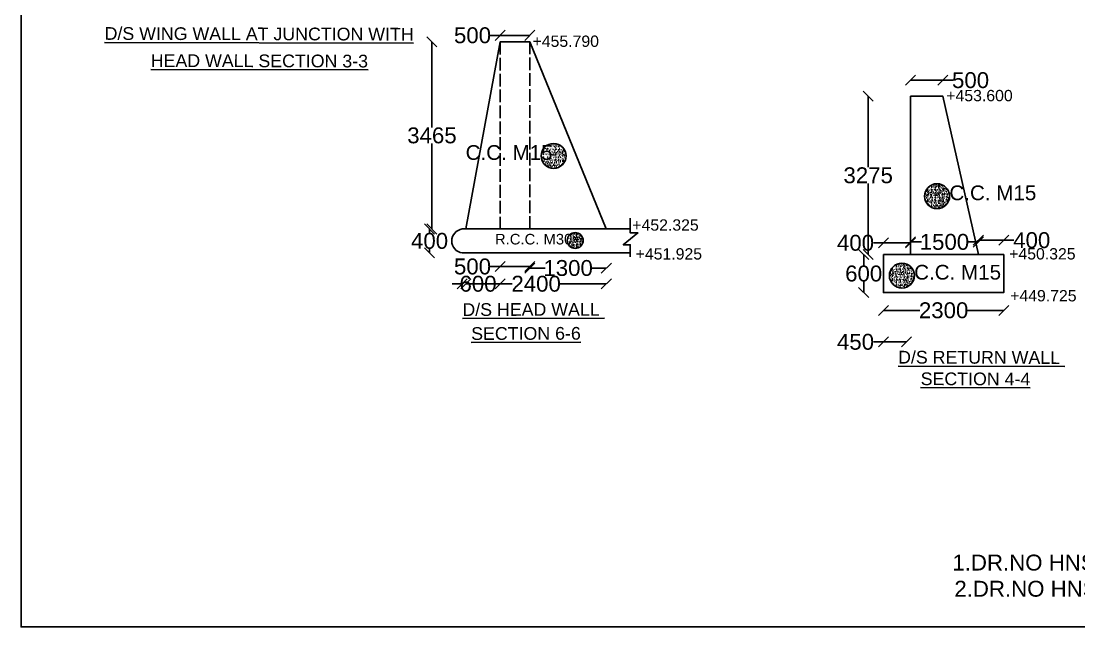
# Model space of a CAD drawing. Header units: millimetres. Extents: x 5124 to 6568637, y 2311 to 91879094.
# Drawn here: x 3810552 to 3820528, y 45942690 to 45948406 of the extents above; entities that cross this region are included whole.
import ezdxf

# ---------------------------------------------------------------- set-up
doc = ezdxf.new("R2010")
doc.units = ezdxf.units.MM
doc.header["$MEASUREMENT"] = 0
doc.linetypes.add('ACAD_ISO02W100', pattern=[15, 12, -3])
doc.layers.add('DRAWING', color=7, linetype='Continuous')
doc.layers.add('TEXT', color=7, linetype='Continuous')
doc.styles.get("Standard").update_dxf_attribs({"font": 'arial.ttf', "height": 150})
doc.dimstyles.get("Standard").update_dxf_attribs({"dimtxt": 200, "dimasz": 110, "dimexe": 0.18, "dimexo": 0.0625, "dimgap": 0.09, "dimtad": 0, "dimtih": 1, "dimtoh": 1, "dimdec": 0, "dimzin": 0, "dimdsep": 46, "dimtxsty": 'Standard', "dimblk": 'OBLIQUE', "dimcen": 0.09, "dimse1": 1, "dimse2": 1, "dimadec": 0, "dimazin": 0, "dimtfac": 1, "dimtdec": 0, "dimtofl": 0, "dimtmove": 0, "dimatfit": 3, "dimfxl": 1, "dimtolj": 1, "dimtzin": 0, "dimarcsym": 0})

# ---------------------------------------------------------------- blocks, each defined once
blk = doc.blocks.new('_Oblique')
at = {"color": 0, "linetype": 'ByBlock', "lineweight": -2}
blk.add_line((-0.5, -0.5), (0.5, 0.5), dxfattribs=at)
blk = doc.blocks.new('*D115')
at = {"layer": 'Defpoints', "color": 0, "transparency": 16777216}
for p in [(3815350.5, 45946444.5), (3816071, 45946444.5), (3815350.5, 45946075.5)]:
    blk.add_point(p, dxfattribs=at)
at = {"layer": 'DRAWING', "color": 0, "lineweight": -2, "transparency": 16777216}
for p, q in [((3815350.5, 45946075.5), (3815493.999, 45946075.5)), ((3816071, 45946075.5), (3815927.501, 45946075.5))]:
    blk.add_line(p, q, dxfattribs=at)
at = {"layer": 'DRAWING', "color": 0, "lineweight": -2, "transparency": 16777216, "xscale": 95, "yscale": 95, "zscale": 95, "rotation": 180}
blk.add_blockref('_Oblique', (3815350.5, 45946075.5), dxfattribs=at)
at = {"layer": 'DRAWING', "color": 0, "lineweight": -2, "transparency": 16777216, "xscale": 95, "yscale": 95, "zscale": 95}
blk.add_blockref('_Oblique', (3816071, 45946075.5), dxfattribs=at)
at = {"layer": 'DRAWING', "color": 0, "transparency": 16777216, "insert": (3815710.75, 45946075.5), "char_height": 150, "attachment_point": 5}
blk.add_mtext('\\A1;1300', dxfattribs=at)
blk = doc.blocks.new('*D116')
at = {"layer": 'Defpoints', "color": 0, "transparency": 16777216}
for p in [(3815069.5, 45946444.5), (3815350.5, 45946444.5), (3815069.5, 45946090)]:
    blk.add_point(p, dxfattribs=at)
at = {"layer": 'DRAWING', "color": 0, "lineweight": -2, "transparency": 16777216}
for p, q in [((3815069.5, 45946090), (3814974.5, 45946090)), ((3815350.5, 45946090), (3815069.5, 45946090))]:
    blk.add_line(p, q, dxfattribs=at)
at = {"layer": 'DRAWING', "color": 0, "lineweight": -2, "transparency": 16777216, "xscale": 95, "yscale": 95, "zscale": 95, "rotation": 180}
blk.add_blockref('_Oblique', (3815069.5, 45946090), dxfattribs=at)
at = {"layer": 'DRAWING', "color": 0, "lineweight": -2, "transparency": 16777216, "xscale": 95, "yscale": 95, "zscale": 95}
blk.add_blockref('_Oblique', (3815350.5, 45946090), dxfattribs=at)
at = {"layer": 'DRAWING', "color": 0, "transparency": 16777216, "insert": (3814809, 45946090), "char_height": 150, "attachment_point": 5}
blk.add_mtext('\\A1;500', dxfattribs=at)
blk = doc.blocks.new('*D117')
at = {"layer": 'Defpoints', "color": 0, "transparency": 16777216}
for p in [(3814712, 45946444.5), (3815069.5, 45946444.5), (3814712, 45945927)]:
    blk.add_point(p, dxfattribs=at)
at = {"layer": 'DRAWING', "color": 0, "lineweight": -2, "transparency": 16777216}
for p, q in [((3814712, 45945927), (3814617, 45945927)), ((3815069.5, 45945927), (3815164.5, 45945927))]:
    blk.add_line(p, q, dxfattribs=at)
at = {"layer": 'DRAWING', "color": 0, "lineweight": -2, "transparency": 16777216, "xscale": 95, "yscale": 95, "zscale": 95}
blk.add_blockref('_Oblique', (3814712, 45945927), dxfattribs=at)
at = {"layer": 'DRAWING', "color": 0, "lineweight": -2, "transparency": 16777216, "xscale": 95, "yscale": 95, "zscale": 95, "rotation": 180}
blk.add_blockref('_Oblique', (3815069.5, 45945927), dxfattribs=at)
at = {"layer": 'DRAWING', "color": 0, "transparency": 16777216, "insert": (3814861, 45945927), "char_height": 150, "attachment_point": 5}
blk.add_mtext('\\A1;600', dxfattribs=at)
blk = doc.blocks.new('*D118')
at = {"layer": 'Defpoints', "color": 0, "transparency": 16777216}
for p in [(3814747, 45946444.5), (3816071, 45946444.5), (3814747, 45945927)]:
    blk.add_point(p, dxfattribs=at)
at = {"layer": 'DRAWING', "color": 0, "lineweight": -2, "transparency": 16777216}
for p, q in [((3814747, 45945927), (3815183.91, 45945927)), ((3816071, 45945927), (3815634.09, 45945927))]:
    blk.add_line(p, q, dxfattribs=at)
at = {"layer": 'DRAWING', "color": 0, "lineweight": -2, "transparency": 16777216, "xscale": 95, "yscale": 95, "zscale": 95, "rotation": 180}
blk.add_blockref('_Oblique', (3814747, 45945927), dxfattribs=at)
at = {"layer": 'DRAWING', "color": 0, "lineweight": -2, "transparency": 16777216, "xscale": 95, "yscale": 95, "zscale": 95}
blk.add_blockref('_Oblique', (3816071, 45945927), dxfattribs=at)
at = {"layer": 'DRAWING', "color": 0, "transparency": 16777216, "insert": (3815409, 45945927), "char_height": 150, "attachment_point": 5}
blk.add_mtext('\\A1;2400', dxfattribs=at)
blk = doc.blocks.new('*D119')
at = {"layer": 'Defpoints', "color": 0, "transparency": 16777216}
for p in [(3814747, 45946444.5), (3814404, 45946218.5), (3822795.5, 45946218.5)]:
    blk.add_point(p, dxfattribs=at)
at = {"layer": 'DRAWING', "color": 0, "lineweight": -2, "transparency": 16777216}
for p, q in [((3814404, 45946444.5), (3814404, 45946408.2)), ((3814404, 45946218.5), (3814404, 45946254.8))]:
    blk.add_line(p, q, dxfattribs=at)
at = {"layer": 'DRAWING', "color": 0, "lineweight": -2, "transparency": 16777216, "xscale": 95, "yscale": 95, "zscale": 95}
for p, rotation in [((3814404, 45946444.5), 90), ((3814404, 45946218.5), 270)]:
    blk.add_blockref('_Oblique', p, dxfattribs=dict(at, rotation=rotation))
at = {"layer": 'DRAWING', "color": 0, "transparency": 16777216, "insert": (3814404, 45946331.5), "char_height": 150, "attachment_point": 5}
blk.add_mtext('\\A1;400', dxfattribs=at)
blk = doc.blocks.new('*D120')
at = {"layer": 'Defpoints', "color": 0, "transparency": 16777216}
for p in [(3814426.5, 45948210), (3815069.5, 45948210), (3814747, 45946444.5)]:
    blk.add_point(p, dxfattribs=at)
at = {"layer": 'DRAWING', "color": 0, "lineweight": -2, "transparency": 16777216}
for p, q in [((3814426.5, 45948210), (3814426.5, 45947403.9)), ((3814426.5, 45946444.5), (3814426.5, 45947250.6))]:
    blk.add_line(p, q, dxfattribs=at)
at = {"layer": 'DRAWING', "color": 0, "lineweight": -2, "transparency": 16777216, "xscale": 95, "yscale": 95, "zscale": 95}
for p, rotation in [((3814426.5, 45948210), 90), ((3814426.5, 45946444.5), 270)]:
    blk.add_blockref('_Oblique', p, dxfattribs=dict(at, rotation=rotation))
at = {"layer": 'DRAWING', "color": 0, "transparency": 16777216, "insert": (3814426.5, 45947327.2), "char_height": 150, "attachment_point": 5}
blk.add_mtext('\\A1;3465', dxfattribs=at)
blk = doc.blocks.new('*D121')
at = {"layer": 'Defpoints', "color": 0, "transparency": 16777216}
for p in [(3815069.5, 45948272), (3815069.5, 45948210), (3815350.5, 45948210)]:
    blk.add_point(p, dxfattribs=at)
at = {"layer": 'DRAWING', "color": 0, "lineweight": -2, "transparency": 16777216}
for p, q in [((3815069.5, 45948272), (3814974.5, 45948272)), ((3815350.5, 45948272), (3815069.5, 45948272))]:
    blk.add_line(p, q, dxfattribs=at)
at = {"layer": 'DRAWING', "color": 0, "lineweight": -2, "transparency": 16777216, "xscale": 95, "yscale": 95, "zscale": 95, "rotation": 180}
blk.add_blockref('_Oblique', (3815069.5, 45948272), dxfattribs=at)
at = {"layer": 'DRAWING', "color": 0, "lineweight": -2, "transparency": 16777216, "xscale": 95, "yscale": 95, "zscale": 95}
blk.add_blockref('_Oblique', (3815350.5, 45948272), dxfattribs=at)
at = {"layer": 'DRAWING', "color": 0, "transparency": 16777216, "insert": (3814809, 45948272), "char_height": 150, "attachment_point": 5}
blk.add_mtext('\\A1;500', dxfattribs=at)
blk = doc.blocks.new('*D122')
at = {"layer": 'Defpoints', "color": 0, "transparency": 16777216}
for p in [(3818685, 45945844), (3819820, 45945844), (3819820, 45945676.5)]:
    blk.add_point(p, dxfattribs=at)
at = {"layer": 'DRAWING', "color": 0, "lineweight": -2, "transparency": 16777216}
for p, q in [((3818685, 45945676.5), (3819027.41, 45945676.5)), ((3819820, 45945676.5), (3819477.59, 45945676.5))]:
    blk.add_line(p, q, dxfattribs=at)
at = {"layer": 'DRAWING', "color": 0, "lineweight": -2, "transparency": 16777216, "xscale": 95, "yscale": 95, "zscale": 95, "rotation": 180}
blk.add_blockref('_Oblique', (3818685, 45945676.5), dxfattribs=at)
at = {"layer": 'DRAWING', "color": 0, "lineweight": -2, "transparency": 16777216, "xscale": 95, "yscale": 95, "zscale": 95}
blk.add_blockref('_Oblique', (3819820, 45945676.5), dxfattribs=at)
at = {"layer": 'DRAWING', "color": 0, "transparency": 16777216, "insert": (3819252.5, 45945676.5), "char_height": 150, "attachment_point": 5}
blk.add_mtext('\\A1;2300', dxfattribs=at)
blk = doc.blocks.new('*D123')
at = {"layer": 'Defpoints', "color": 0, "transparency": 16777216}
for p in [(3819580, 45946322), (3818940.5, 45946203), (3819580, 45946203)]:
    blk.add_point(p, dxfattribs=at)
at = {"layer": 'DRAWING', "color": 0, "lineweight": -2, "transparency": 16777216}
for p, q in [((3818940.5, 45946322), (3819043.5, 45946322)), ((3819580, 45946322), (3819477, 45946322))]:
    blk.add_line(p, q, dxfattribs=at)
at = {"layer": 'DRAWING', "color": 0, "lineweight": -2, "transparency": 16777216, "xscale": 95, "yscale": 95, "zscale": 95, "rotation": 180}
blk.add_blockref('_Oblique', (3818940.5, 45946322), dxfattribs=at)
at = {"layer": 'DRAWING', "color": 0, "lineweight": -2, "transparency": 16777216, "xscale": 95, "yscale": 95, "zscale": 95}
blk.add_blockref('_Oblique', (3819580, 45946322), dxfattribs=at)
at = {"layer": 'DRAWING', "color": 0, "transparency": 16777216, "insert": (3819260.2, 45946322), "char_height": 150, "attachment_point": 5}
blk.add_mtext('\\A1;1500', dxfattribs=at)
blk = doc.blocks.new('*D124')
at = {"layer": 'Defpoints', "color": 0, "transparency": 16777216}
for p in [(3819820, 45946338.5), (3819580, 45946203), (3819820, 45946203)]:
    blk.add_point(p, dxfattribs=at)
at = {"layer": 'DRAWING', "color": 0, "lineweight": -2, "transparency": 16777216}
for p, q in [((3819580, 45946338.5), (3819820, 45946338.5)), ((3819820, 45946338.5), (3819915, 45946338.5))]:
    blk.add_line(p, q, dxfattribs=at)
at = {"layer": 'DRAWING', "color": 0, "lineweight": -2, "transparency": 16777216, "xscale": 95, "yscale": 95, "zscale": 95, "rotation": 180}
blk.add_blockref('_Oblique', (3819580, 45946338.5), dxfattribs=at)
at = {"layer": 'DRAWING', "color": 0, "lineweight": -2, "transparency": 16777216, "xscale": 95, "yscale": 95, "zscale": 95}
blk.add_blockref('_Oblique', (3819820, 45946338.5), dxfattribs=at)
at = {"layer": 'DRAWING', "color": 0, "transparency": 16777216, "insert": (3820083.6, 45946338.5), "char_height": 150, "attachment_point": 5}
blk.add_mtext('\\A1;400', dxfattribs=at)
blk = doc.blocks.new('*D125')
at = {"layer": 'Defpoints', "color": 0, "transparency": 16777216}
for p in [(3818685, 45946313.5), (3818685, 45946203), (3818940.5, 45946203)]:
    blk.add_point(p, dxfattribs=at)
at = {"layer": 'DRAWING', "color": 0, "lineweight": -2, "transparency": 16777216}
for p, q in [((3818685, 45946313.5), (3818590, 45946313.5)), ((3818940.5, 45946313.5), (3818685, 45946313.5))]:
    blk.add_line(p, q, dxfattribs=at)
at = {"layer": 'DRAWING', "color": 0, "lineweight": -2, "transparency": 16777216, "xscale": 95, "yscale": 95, "zscale": 95, "rotation": 180}
blk.add_blockref('_Oblique', (3818685, 45946313.5), dxfattribs=at)
at = {"layer": 'DRAWING', "color": 0, "lineweight": -2, "transparency": 16777216, "xscale": 95, "yscale": 95, "zscale": 95}
blk.add_blockref('_Oblique', (3818940.5, 45946313.5), dxfattribs=at)
at = {"layer": 'DRAWING', "color": 0, "transparency": 16777216, "insert": (3818421.4, 45946313.5), "char_height": 150, "attachment_point": 5}
blk.add_mtext('\\A1;400', dxfattribs=at)
blk = doc.blocks.new('*D126')
at = {"layer": 'Defpoints', "color": 0, "transparency": 16777216}
for p in [(3820993, 45946203), (3818498.5, 45945844), (3818685, 45945844)]:
    blk.add_point(p, dxfattribs=at)
at = {"layer": 'DRAWING', "color": 0, "lineweight": -2, "transparency": 16777216}
for p, q in [((3818498.5, 45946203), (3818498.5, 45946100.2)), ((3818498.5, 45945844), (3818498.5, 45945946.8))]:
    blk.add_line(p, q, dxfattribs=at)
at = {"layer": 'DRAWING', "color": 0, "lineweight": -2, "transparency": 16777216, "xscale": 95, "yscale": 95, "zscale": 95}
for p, rotation in [((3818498.5, 45946203), 90), ((3818498.5, 45945844), 270)]:
    blk.add_blockref('_Oblique', p, dxfattribs=dict(at, rotation=rotation))
at = {"layer": 'DRAWING', "color": 0, "transparency": 16777216, "insert": (3818498.5, 45946023.5), "char_height": 150, "attachment_point": 5}
blk.add_mtext('\\A1;600', dxfattribs=at)
blk = doc.blocks.new('*D127')
at = {"layer": 'Defpoints', "color": 0, "transparency": 16777216}
for p in [(3818541, 45947698), (3818940.5, 45947698), (3818940.5, 45946203)]:
    blk.add_point(p, dxfattribs=at)
at = {"layer": 'DRAWING', "color": 0, "lineweight": -2, "transparency": 16777216}
for p, q in [((3818541, 45947698), (3818541, 45947027.2)), ((3818541, 45946203), (3818541, 45946873.8))]:
    blk.add_line(p, q, dxfattribs=at)
at = {"layer": 'DRAWING', "color": 0, "lineweight": -2, "transparency": 16777216, "xscale": 95, "yscale": 95, "zscale": 95}
for p, rotation in [((3818541, 45947698), 90), ((3818541, 45946203), 270)]:
    blk.add_blockref('_Oblique', p, dxfattribs=dict(at, rotation=rotation))
at = {"layer": 'DRAWING', "color": 0, "transparency": 16777216, "insert": (3818541, 45946950.5), "char_height": 150, "attachment_point": 5}
blk.add_mtext('\\A1;3275', dxfattribs=at)
blk = doc.blocks.new('*D128')
at = {"layer": 'Defpoints', "color": 0, "transparency": 16777216}
for p in [(3819246, 45947848.5), (3818940.5, 45947698), (3819246, 45947698)]:
    blk.add_point(p, dxfattribs=at)
at = {"layer": 'DRAWING', "color": 0, "lineweight": -2, "transparency": 16777216}
for p, q in [((3818940.5, 45947848.5), (3819246, 45947848.5)), ((3819246, 45947848.5), (3819341, 45947848.5))]:
    blk.add_line(p, q, dxfattribs=at)
at = {"layer": 'DRAWING', "color": 0, "lineweight": -2, "transparency": 16777216, "xscale": 95, "yscale": 95, "zscale": 95, "rotation": 180}
blk.add_blockref('_Oblique', (3818940.5, 45947848.5), dxfattribs=at)
at = {"layer": 'DRAWING', "color": 0, "lineweight": -2, "transparency": 16777216, "xscale": 95, "yscale": 95, "zscale": 95}
blk.add_blockref('_Oblique', (3819246, 45947848.5), dxfattribs=at)
at = {"layer": 'DRAWING', "color": 0, "transparency": 16777216, "insert": (3819506.5, 45947848.5), "char_height": 150, "attachment_point": 5}
blk.add_mtext('\\A1;500', dxfattribs=at)
blk = doc.blocks.new('*D129')
at = {"layer": 'Defpoints', "color": 0, "transparency": 16777216}
for p in [(3818685, 45945431), (3818902.5, 45945431), (3818685, 45945379)]:
    blk.add_point(p, dxfattribs=at)
at = {"layer": 'DRAWING', "color": 0, "lineweight": -2, "transparency": 16777216}
for p, q in [((3818685, 45945379), (3818590, 45945379)), ((3818902.5, 45945379), (3818685, 45945379))]:
    blk.add_line(p, q, dxfattribs=at)
at = {"layer": 'DRAWING', "color": 0, "lineweight": -2, "transparency": 16777216, "xscale": 95, "yscale": 95, "zscale": 95, "rotation": 180}
blk.add_blockref('_Oblique', (3818685, 45945379), dxfattribs=at)
at = {"layer": 'DRAWING', "color": 0, "lineweight": -2, "transparency": 16777216, "xscale": 95, "yscale": 95, "zscale": 95}
blk.add_blockref('_Oblique', (3818902.5, 45945379), dxfattribs=at)
at = {"layer": 'DRAWING', "color": 0, "transparency": 16777216, "insert": (3818421.4, 45945379), "char_height": 150, "attachment_point": 5}
blk.add_mtext('\\A1;450', dxfattribs=at)

msp = doc.modelspace()

# ---------------------------------------------------------------- hatches: boundary and pattern name
at = {"layer": 'DRAWING'}
h = msp.add_hatch(dxfattribs=at)
h.set_pattern_fill('AR-CONC,_O', color=256, scale=6.947008)
h.set_pattern_definition([(50, (1429440.01, 14018188.746), (49.82812536, -4.35939611), [5.21025632, -57.31281956]), (355, (1429440.01, 14018188.746), (-9.639066845, 52.25485095), [4.16820506, -45.85025565]), (100.4514, (1429444.16, 14018188.383), (40.189095526, 47.89542312), [4.42803637, -48.70840164]), (46.1842, (1429440.01, 14018202.64), (74.14132563, -11.49861988), [7.81538449, -85.96922934]), (96.6356, (1429446.19, 14018201.68), (64.93109696, 67.67205063), [6.64205477, -73.06259079]), (351.1842, (1429440.01, 14018202.64), (64.93104414, 67.67210134), [6.25230759, -68.77538347]), (21, (1429446.955, 14018199.166), (41.46718324, -27.96996828), [5.21025632, -57.31281956]), (326, (1429446.955, 14018199.166), (16.903136624, 50.37623477), [4.16820506, -45.85025565]), (71.4514, (1429450.41, 14018196.836), (58.37033685, 22.4062208), [4.42803637, -48.70840164]), (37.5, (1429440.008, 14018188.746), (0.844746174, 23.126164094), [0, -45.294494975, 0, -46.544956492, 0, -46.02393086]), (7.5, (1429440.008, 14018188.746), (18.275462947, 27.39981488), [0, -26.53757221, 0, -44.25244371, 0, -17.54119629]), (327.5, (1429424.516, 14018188.746), (37.084689651, -1.566888841), [0, -17.36752108, 0, -54.186665767, 0, -71.901537268]), (317.5, (1429417.57, 14018188.746), (40.513992357, 6.954301563), [0, -22.577777403, 0, -35.985503676, 0, -51.060511973])])
h.paths.add_polyline_path([(3815456.3, 45947134.6, 1), (3815691.5, 45947134.6, 1)])
h = msp.add_hatch(dxfattribs=at)
h.set_pattern_fill('AR-CONC,_O', color=256, scale=6.947008)
h.set_pattern_definition([(130, (6205324.97, 14017808.247), (-49.82812536, -4.35939611), [5.21025632, -57.31281956]), (185, (6205324.97, 14017808.247), (9.639066845, 52.25485095), [4.16820506, -45.85025565]), (79.5486, (6205320.816, 14017807.884), (-40.189095526, 47.89542312), [4.42803637, -48.70840164]), (133.8158, (6205324.97, 14017822.14), (-74.14132563, -11.49861988), [7.81538449, -85.96922934]), (83.3644, (6205318.79, 14017821.18), (-64.93109696, 67.67205063), [6.64205477, -73.06259079]), (188.8158, (6205324.97, 14017822.14), (-64.93104414, 67.67210134), [6.25230759, -68.77538347]), (159, (6205318.02, 14017818.668), (-41.46718324, -27.96996828), [5.21025632, -57.31281956]), (214, (6205318.02, 14017818.67), (-16.903136624, 50.37623477), [4.16820506, -45.85025565]), (108.5486, (6205314.566, 14017816.337), (-58.37033685, 22.4062208), [4.42803637, -48.70840164]), (142.5, (6205324.969, 14017808.247), (-0.844746174, 23.126164094), [0, -45.294494975, 0, -46.544956492, 0, -46.02393086]), (172.5, (6205324.969, 14017808.247), (-18.275462947, 27.39981488), [0, -26.53757221, 0, -44.25244371, 0, -17.54119629]), (212.5, (6205340.46, 14017808.247), (-37.084689651, -1.566888841), [0, -17.36752108, 0, -54.186665767, 0, -71.901537268]), (222.5, (6205347.407, 14017808.247), (-40.513992357, 6.954301563), [0, -22.577777403, 0, -35.985503676, 0, -51.060511973])])
h.paths.add_polyline_path([(3819073.5, 45946754.1, 1), (3819308.7, 45946754.1, 1)])
h = msp.add_hatch(dxfattribs=at)
h.set_pattern_fill('AR-CONC,_O', color=256, scale=6.947008)
h.set_pattern_definition([(50, (1429644.01, 14017390.246), (49.82812536, -4.35939611), [5.21025632, -57.31281956]), (355, (1429644.01, 14017390.246), (-9.639066845, 52.25485095), [4.16820506, -45.85025565]), (100.4514, (1429648.16, 14017389.883), (40.189095526, 47.89542312), [4.42803637, -48.70840164]), (46.1842, (1429644.01, 14017404.14), (74.14132563, -11.49861988), [7.81538449, -85.96922934]), (96.6356, (1429650.19, 14017403.18), (64.93109696, 67.67205063), [6.64205477, -73.06259079]), (351.1842, (1429644.01, 14017404.14), (64.93104414, 67.67210134), [6.25230759, -68.77538347]), (21, (1429650.955, 14017400.666), (41.46718324, -27.96996828), [5.21025632, -57.31281956]), (326, (1429650.955, 14017400.666), (16.903136624, 50.37623477), [4.16820506, -45.85025565]), (71.4514, (1429654.41, 14017398.336), (58.37033685, 22.4062208), [4.42803637, -48.70840164]), (37.5, (1429644.008, 14017390.246), (0.844746174, 23.126164094), [0, -45.294494975, 0, -46.544956492, 0, -46.02393086]), (7.5, (1429644.008, 14017390.246), (18.275462947, 27.39981488), [0, -26.53757221, 0, -44.25244371, 0, -17.54119629]), (327.5, (1429628.516, 14017390.246), (37.084689651, -1.566888841), [0, -17.36752108, 0, -54.186665767, 0, -71.901537268]), (317.5, (1429621.57, 14017390.246), (40.513992357, 6.954301563), [0, -22.577777403, 0, -35.985503676, 0, -51.060511973])])
h.paths.add_polyline_path([(3815852.8, 45946336.1, 1), (3815703, 45946336.1, 1)])
h = msp.add_hatch(dxfattribs=at)
h.set_pattern_fill('AR-CONC,_O', color=256, scale=6.947008)
h.set_pattern_definition([(130, (6204992.47, 14017058.747), (-49.82812536, -4.35939611), [5.21025632, -57.31281956]), (185, (6204992.47, 14017058.747), (9.639066845, 52.25485095), [4.16820506, -45.85025565]), (79.5486, (6204988.316, 14017058.384), (-40.189095526, 47.89542312), [4.42803637, -48.70840164]), (133.8158, (6204992.47, 14017072.64), (-74.14132563, -11.49861988), [7.81538449, -85.96922934]), (83.3644, (6204986.29, 14017071.68), (-64.93109696, 67.67205063), [6.64205477, -73.06259079]), (188.8158, (6204992.47, 14017072.64), (-64.93104414, 67.67210134), [6.25230759, -68.77538347]), (159, (6204985.52, 14017069.168), (-41.46718324, -27.96996828), [5.21025632, -57.31281956]), (214, (6204985.52, 14017069.17), (-16.903136624, 50.37623477), [4.16820506, -45.85025565]), (108.5486, (6204982.066, 14017066.837), (-58.37033685, 22.4062208), [4.42803637, -48.70840164]), (142.5, (6204992.469, 14017058.747), (-0.844746174, 23.126164094), [0, -45.294494975, 0, -46.544956492, 0, -46.02393086]), (172.5, (6204992.469, 14017058.747), (-18.275462947, 27.39981488), [0, -26.53757221, 0, -44.25244371, 0, -17.54119629]), (212.5, (6205007.96, 14017058.747), (-37.084689651, -1.566888841), [0, -17.36752108, 0, -54.186665767, 0, -71.901537268]), (222.5, (6205014.907, 14017058.747), (-40.513992357, 6.954301563), [0, -22.577777403, 0, -35.985503676, 0, -51.060511973])])
h.paths.add_polyline_path([(3818741, 45946004.6, 1), (3818976.2, 45946004.6, 1)])

# ---------------------------------------------------------------- linework, layer by layer
for p, q in [((3816303, 45946444.5), (3814712, 45946444.5)), ((3814712, 45946218.5), (3816303, 45946218.5))]:
    msp.add_line(p, q, dxfattribs=at)
for points in [[(3810552, 45957321.5), (3832613, 45957321.5), (3832613, 45942689.5), (3810552, 45942689.5)], [(3816071, 45946444.5), (3814747, 45946444.5), (3815069.5, 45948210), (3815350.5, 45948210)], [(3818940.5, 45946203), (3819580, 45946203), (3819246, 45947698), (3818940.5, 45947698)], [(3818685, 45946203), (3819820, 45946203), (3819820, 45945844), (3818685, 45945844)]]:
    msp.add_lwpolyline(points, close=True, dxfattribs=at)
at = {"layer": 'DRAWING', "linetype": 'ACAD_ISO02W100', "ltscale": 10}
msp.add_lwpolyline([(3815350.5, 45948210), (3815069.5, 45948210), (3815069.5, 45946444.5), (3815350.5, 45946444.5)], close=True, dxfattribs=at)
at = {"layer": 'DRAWING'}
msp.add_lwpolyline([(3816297, 45946546), (3816297, 45946407.5), (3816369.5, 45946407.5), (3816230.5, 45946295.5), (3816297.5, 45946295.5), (3816297.5, 45946181)], dxfattribs=at)
for centre, radius in [((3815573.9, 45947134.6), 117.6), ((3819191.1, 45946754.1), 117.6), ((3815777.9, 45946336.1), 74.9), ((3818858.6, 45946004.6), 117.6)]:
    msp.add_circle(centre, radius, dxfattribs=at)
msp.add_arc((3814726.8, 45946331.5), 114, 97.47984, 262.52016, dxfattribs=at)

# ---------------------------------------------------------------- texts
at = {"layer": 'TEXT'}
for s, rotation, p in [('%%UD/S WING WALL AT JUNCTION WITH', 359.8588, (3811339, 45948229.9)), ('%%UHEAD WALL SECTION 3-3', 359.8588, (3811774.3, 45947974.2)), ('%%UD/S HEAD WALL ', 0.1412, (3814713.8, 45945623.7)), ('%%USECTION 6-6', 0.1412, (3814796.6, 45945397.5)), ('%%UD/S RETURN WALL ', 359.8588, (3818823, 45945174.9)), ('%%USECTION 4-4', 359.8588, (3819035.9, 45944971.1))]:
    msp.add_text(s, height=120, rotation=rotation, dxfattribs=at).set_placement(p)
for s, height, p in [('+455.790', 106.79, (3815375.4, 45948163.4)), ('+453.600', 106.79, (3819277.6, 45947650.3)), (' C.C. M15  ', 138.94, (3814690.3, 45947097)), (' C.C. M15  ', 138.94, (3819253.1, 45946716.5)), ('+452.325', 106.79, (3816316.2, 45946428.9)), (' R.C.C. M30', 100, (3814982, 45946298.5)), ('+451.925', 106.79, (3816347.7, 45946156.4)), ('+450.325', 106.79, (3819870.8, 45946156.8)), (' C.C. M15  ', 138.94, (3818920.6, 45945967)), ('+449.725', 106.79, (3819880, 45945761.4))]:
    msp.add_text(s, height=height, dxfattribs=at).set_placement(p)
at = {"layer": 'TEXT', "char_height": 150, "attachment_point": 1}
for s, insert, width in [('1.DR.NO HNSS/PH-2/PK-4/UT/276.720/01/2-GENERAL PLAN & SECTIONS.', (3819335.3, 45943371.3), 7800.673), ('2.DR.NO HNSS/PH-2/PK-4/UT/276.720/03-RCC DETAILS OF BOX', (3819353.8, 45943124.3), 8015.336)]:
    msp.add_mtext(s, dxfattribs=dict(at, insert=insert, width=width))

# ---------------------------------------------------------------- dimensions: what is measured, and where the dimension line sits
at = {"layer": 'DRAWING'}
for base, p1, p2, angle, text, picture, middle in [((3815069.5, 45948272), (3815350.5, 45948210), (3815069.5, 45948210), 180, '500', '*D121', (3814809, 45948272)), ((3814426.5, 45948210), (3814747, 45946444.5), (3815069.5, 45948210), 90, '3465', '*D120', (3814426.5, 45947327.2)), ((3818541, 45947698), (3818940.5, 45946203), (3818940.5, 45947698), 90, '3275', '*D127', (3818541, 45946950.5)), ((3814404, 45946218.5), (3814747, 45946444.5), (3822795.5, 45946218.5), 90, '400', '*D119', (3814404, 45946331.5)), ((3815069.5, 45946090), (3815350.5, 45946444.5), (3815069.5, 45946444.5), 180, '500', '*D116', (3814809, 45946090)), ((3814747, 45945927), (3816071, 45946444.5), (3814747, 45946444.5), 180, '2400', '*D118', (3815409, 45945927)), ((3815350.5, 45946075.5), (3816071, 45946444.5), (3815350.5, 45946444.5), 180, '1300', '*D115', (3815710.8, 45946075.5)), ((3818498.5, 45945844), (3820993, 45946203), (3818685, 45945844), 90, '600', '*D126', (3818498.5, 45946023.5))]:
    dim = msp.add_linear_dim(base=base, p1=p1, p2=p2, angle=angle, text=text, dimstyle='Standard', override={"dimasz": 95, "dimfxl": 2000, "dimarcsym": 1}, dxfattribs=at)
    dim.commit()
    dim.dimension.update_dxf_attribs({"geometry": picture, "text_midpoint": middle})
for base, p1, p2, text, picture, middle in [((3819246, 45947848.5), (3818940.5, 45947698), (3819246, 45947698), '500', '*D128', (3819506.5, 45947848.5)), ((3818685, 45946313.5), (3818940.5, 45946203), (3818685, 45946203), '400', '*D125', (3818421.4, 45946313.5)), ((3819580, 45946322), (3818940.5, 45946203), (3819580, 45946203), '1500', '*D123', (3819260.2, 45946322)), ((3819820, 45946338.5), (3819580, 45946203), (3819820, 45946203), '400', '*D124', (3820083.6, 45946338.5)), ((3819820, 45945676.5), (3818685, 45945844), (3819820, 45945844), '2300', '*D122', (3819252.5, 45945676.5)), ((3818685, 45945379), (3818902.5, 45945431), (3818685, 45945431), '450', '*D129', (3818421.4, 45945379))]:
    dim = msp.add_linear_dim(base=base, p1=p1, p2=p2, text=text, dimstyle='Standard', override={"dimasz": 95, "dimfxl": 2000, "dimarcsym": 1}, dxfattribs=at)
    dim.commit()
    dim.dimension.update_dxf_attribs({"geometry": picture, "text_midpoint": middle})
dim = msp.add_linear_dim(base=(3814712, 45945927), p1=(3815069.5, 45946444.5), p2=(3814712, 45946444.5), angle=180, text='600', dimstyle='Standard', override={"dimasz": 95, "dimfxl": 2000, "dimarcsym": 1}, dxfattribs=at)
dim.commit()
dim.dimension.update_dxf_attribs({"geometry": '*D117', "text_midpoint": (3814861, 45945927), "dimtype": 160})

doc.saveas('drawing.dxf')
